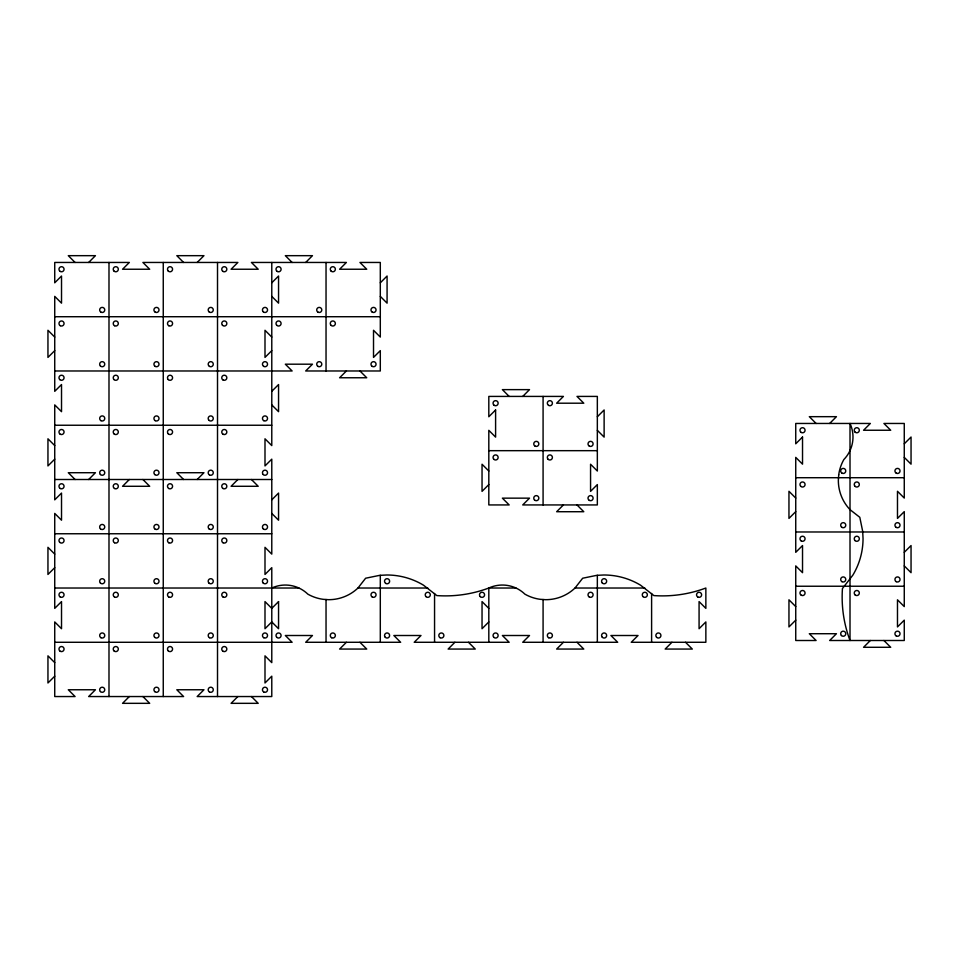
<?xml version="1.0" encoding="UTF-8"?>
<svg xmlns="http://www.w3.org/2000/svg" width="959" height="959" viewBox="0 0 959 959"><rect width="100%" height="100%" fill="white"/><g stroke="black" fill="none" stroke-linecap="round" stroke-linejoin="round"><path stroke-width="1.44" d="M271.781 588.023A32.366 32.366 0 0 1 307.875 594.172A42.364 42.364 0 0 0 323.159 599.315L328.541 599.687A42.364 42.364 0 0 0 357.971 588.023L365.619 578.229L379.656 575.352L386.813 574.992A71.038 71.038 0 0 1 423.47 585.17L436.836 595.587A123.831 123.831 0 0 0 488.814 588.023L515.954 588.023M488.814 642.278L488.814 588.023A32.366 32.366 0 0 1 524.921 594.172A42.364 42.364 0 0 0 540.205 599.315L545.587 599.687A42.364 42.364 0 0 0 575.016 588.023L582.664 578.229L596.702 575.352L603.858 574.992A71.038 71.038 0 0 1 640.516 585.17L653.882 595.587A123.831 123.831 0 0 0 705.86 588.023L705.86 608.366L699.075 601.593L699.075 628.72L705.86 621.935L705.86 642.278L631.25 642.278L638.035 635.505L610.907 635.505L617.692 642.278L522.727 642.278L529.512 635.505L502.384 635.505L509.169 642.278L414.216 642.278L420.989 635.505L393.861 635.505L400.646 642.278L305.693 642.278L312.466 635.505L285.338 635.505L292.123 642.278L54.735 642.278M88.648 262.454L95.432 255.669L68.293 255.669L75.078 262.454M54.735 350.634L47.95 357.407L47.95 330.28L54.735 337.065M197.17 262.454L203.955 255.669L176.816 255.669L183.601 262.454M54.735 459.157L47.95 465.93L47.95 438.802L54.735 445.587M271.781 282.809L278.554 276.024L278.554 303.152L271.781 296.367M88.648 479.5L95.432 472.715L68.293 472.715L75.078 479.5M305.693 262.454L312.466 255.669L285.338 255.669L292.123 262.454M129.345 479.5L122.56 486.285L149.688 486.285L142.903 479.5M54.735 567.668L47.95 574.453L47.95 547.325L54.735 554.11M271.781 350.634L264.996 357.407L264.996 330.28L271.781 337.065M271.781 391.332L278.554 384.547L278.554 411.675L271.781 404.89M380.303 282.809L387.076 276.024L387.076 303.152L380.303 296.367M197.17 479.5L203.955 472.715L176.816 472.715L183.601 479.5M237.868 479.5L231.083 486.285L258.211 486.285L251.426 479.5M346.391 370.977L339.606 377.762L366.734 377.762L359.949 370.977M54.735 676.191L47.95 682.976L47.95 655.848L54.735 662.633M271.781 499.843L278.554 493.07L278.554 520.198L271.781 513.413M129.345 696.546L122.56 703.331L149.688 703.331L142.903 696.546M522.727 396.415L529.512 389.63L502.384 389.63L509.169 396.415M237.868 696.546L231.083 703.331L258.211 703.331L251.426 696.546M488.814 484.583L482.041 491.368L482.041 464.24L488.814 471.025M346.391 642.278L339.606 649.063L366.734 649.063L359.949 642.278M597.337 416.757L604.122 409.972L604.122 437.112L597.337 430.327M563.424 504.937L556.652 511.722L583.779 511.722L576.994 504.937M454.902 642.278L448.129 649.063L475.256 649.063L468.471 642.278M488.814 621.935L482.041 628.72L482.041 601.593L488.814 608.366M563.424 642.278L556.652 649.063L583.779 649.063L576.994 642.278M829.655 423.458L836.44 416.674L809.312 416.674L816.097 423.458M795.742 511.627L788.957 518.411L788.957 491.284L795.742 498.069M671.947 642.278L665.162 649.063L692.302 649.063L685.517 642.278M904.265 443.801L911.05 437.028L911.05 464.156L904.265 457.371M795.742 620.149L788.957 626.934L788.957 599.807L795.742 606.591M904.265 552.324L911.05 545.551L911.05 572.679L904.265 565.894M870.352 640.504L863.568 647.289L890.707 647.289L883.922 640.504M54.735 316.722L380.303 316.722M54.735 370.977L292.123 370.977L285.338 364.192L312.466 364.192L305.693 370.977L380.303 370.977L380.303 350.634L373.519 357.407L373.519 330.28L380.303 337.065L380.303 262.454L359.949 262.454L366.734 269.239L339.606 269.239L346.391 262.454L251.426 262.454L258.211 269.239L231.083 269.239L237.868 262.454L142.903 262.454L149.688 269.239L122.56 269.239L129.345 262.454L54.735 262.454L54.735 282.809L61.52 276.024L61.52 303.152L54.735 296.367L54.735 391.332L61.52 384.547L61.52 411.675L54.735 404.89L54.735 499.843L61.52 493.07L61.52 520.198L54.735 513.413L54.735 608.366L61.52 601.593L61.52 628.72L54.735 621.935L54.735 696.546L75.078 696.546L68.293 689.761L95.432 689.761L88.648 696.546L183.601 696.546L176.816 689.761L203.955 689.761L197.17 696.546L271.781 696.546L271.781 676.191L264.996 682.976L264.996 655.848L271.781 662.633L271.781 567.668L264.996 574.453L264.996 547.325L271.781 554.11L271.781 459.157L264.996 465.93L264.996 438.802L271.781 445.587L271.781 262.454M54.735 425.245L271.781 425.245M488.814 450.67L597.337 450.67M795.742 477.714L904.265 477.714M54.735 479.5L271.781 479.5M795.742 531.981L904.265 531.981M54.735 533.755L271.781 533.755M795.742 586.237L904.265 586.237M54.735 588.023L298.908 588.023M357.971 588.023L427.798 588.023M575.016 588.023L644.844 588.023M651.605 593.501L651.605 642.278M597.337 575.316L597.337 642.278M543.082 396.415L543.082 504.937M543.082 599.519L543.082 642.278M434.559 593.501L434.559 642.278M380.303 575.316L380.303 642.278M326.036 262.454L326.036 370.977M326.036 599.519L326.036 642.278M217.513 262.454L217.513 696.546M163.258 262.454L163.258 696.546M108.99 262.454L108.99 696.546M838.717 474.837L838.346 480.231A42.364 42.364 0 0 0 850.01 509.649L859.803 517.309L862.68 531.334L863.04 538.502A71.038 71.038 0 0 1 852.851 575.148L842.446 588.526A123.831 123.831 0 0 0 850.01 640.504L850.01 423.458A32.366 32.366 0 0 1 843.848 459.553A42.364 42.364 0 0 0 838.717 474.837M278.554 601.593L271.781 608.366L264.996 601.593L264.996 628.72L271.781 621.935L278.554 628.72L278.554 601.593M495.599 409.972L488.814 416.757L488.814 396.415L563.424 396.415L556.652 403.2L583.779 403.2L576.994 396.415L597.337 396.415L597.337 471.025L590.564 464.24L590.564 491.368L597.337 484.583L597.337 504.937L522.727 504.937L529.512 498.153L502.384 498.153L509.169 504.937L488.814 504.937L488.814 430.327L495.599 437.112L495.599 409.972M802.527 437.028L795.742 443.801L795.742 423.458L870.352 423.458L863.568 430.243L890.707 430.243L883.922 423.458L904.265 423.458L904.265 498.069L897.48 491.284L897.48 518.411L904.265 511.627L904.265 606.591L897.48 599.807L897.48 626.934L904.265 620.149L904.265 640.504L829.655 640.504L836.44 633.719L809.312 633.719L816.097 640.504L795.742 640.504L795.742 565.894L802.527 572.679L802.527 545.551L795.742 552.324L795.742 457.371L802.527 464.156L802.527 437.028M589.282 446.091A2.541 2.541 0 0 0 593.106 443.897A2.541 2.541 0 0 0 589.282 441.691A2.541 2.541 0 0 0 589.282 446.091M548.596 405.393A2.541 2.541 0 0 0 552.408 403.2A2.541 2.541 0 0 0 548.596 400.994A2.541 2.541 0 0 0 548.596 405.393M493.801 459.253A2.541 2.541 0 0 0 498.057 458.114A2.541 2.541 0 0 0 494.94 454.998A2.541 2.541 0 0 0 493.801 459.253M534.499 499.951A2.541 2.541 0 0 0 538.754 498.812A2.541 2.541 0 0 0 535.637 495.695A2.541 2.541 0 0 0 534.499 499.951M493.801 404.998A2.541 2.541 0 0 0 498.057 403.859A2.541 2.541 0 0 0 494.94 400.742A2.541 2.541 0 0 0 493.801 404.998M535.026 446.091A2.541 2.541 0 0 0 538.838 443.897A2.541 2.541 0 0 0 535.026 441.691A2.541 2.541 0 0 0 535.026 446.091M589.282 500.358A2.541 2.541 0 0 0 593.106 498.153A2.541 2.541 0 0 0 589.282 495.947A2.541 2.541 0 0 0 589.282 500.358M548.068 459.253A2.541 2.541 0 0 0 552.324 458.114A2.541 2.541 0 0 0 549.207 454.998A2.541 2.541 0 0 0 548.068 459.253M331.55 637.699A2.541 2.541 0 0 0 335.362 635.505A2.541 2.541 0 0 0 331.55 633.3A2.541 2.541 0 0 0 331.55 637.699M276.755 637.303A2.541 2.541 0 0 0 281.011 636.153A2.541 2.541 0 0 0 277.906 633.048A2.541 2.541 0 0 0 276.755 637.303M440.073 637.699A2.541 2.541 0 0 0 443.885 635.505A2.541 2.541 0 0 0 440.073 633.3A2.541 2.541 0 0 0 440.073 637.699M425.976 596.606A2.541 2.541 0 0 0 430.231 595.467A2.541 2.541 0 0 0 427.115 592.35A2.541 2.541 0 0 0 425.976 596.606M385.278 637.303A2.541 2.541 0 0 0 389.534 636.153A2.541 2.541 0 0 0 386.417 633.048A2.541 2.541 0 0 0 385.278 637.303M385.806 583.444A2.541 2.541 0 0 0 389.63 581.238A2.541 2.541 0 0 0 385.806 579.032A2.541 2.541 0 0 0 385.806 583.444M480.243 596.606A2.541 2.541 0 0 0 484.499 595.467A2.541 2.541 0 0 0 481.382 592.35A2.541 2.541 0 0 0 480.243 596.606M372.248 597.001A2.541 2.541 0 0 0 376.06 594.808A2.541 2.541 0 0 0 372.248 592.602A2.541 2.541 0 0 0 372.248 597.001M548.596 637.699A2.541 2.541 0 0 0 552.408 635.505A2.541 2.541 0 0 0 548.596 633.3A2.541 2.541 0 0 0 548.596 637.699M493.801 637.303A2.541 2.541 0 0 0 498.057 636.153A2.541 2.541 0 0 0 494.94 633.048A2.541 2.541 0 0 0 493.801 637.303M656.591 637.303A2.541 2.541 0 0 0 660.847 636.153A2.541 2.541 0 0 0 657.73 633.048A2.541 2.541 0 0 0 656.591 637.303M643.021 596.606A2.541 2.541 0 0 0 647.277 595.467A2.541 2.541 0 0 0 644.16 592.35A2.541 2.541 0 0 0 643.021 596.606M602.324 637.303A2.541 2.541 0 0 0 606.579 636.153A2.541 2.541 0 0 0 603.463 633.048A2.541 2.541 0 0 0 602.324 637.303M602.324 583.036A2.541 2.541 0 0 0 606.579 581.897A2.541 2.541 0 0 0 603.463 578.78A2.541 2.541 0 0 0 602.324 583.036M697.804 597.001A2.541 2.541 0 0 0 701.628 594.808A2.541 2.541 0 0 0 697.804 592.602A2.541 2.541 0 0 0 697.804 597.001M589.282 597.001A2.541 2.541 0 0 0 593.106 594.808A2.541 2.541 0 0 0 589.282 592.602A2.541 2.541 0 0 0 589.282 597.001M801.256 595.227A2.541 2.541 0 0 0 805.069 593.022A2.541 2.541 0 0 0 801.256 590.816A2.541 2.541 0 0 0 801.256 595.227M841.427 635.517A2.541 2.541 0 0 0 845.682 634.379A2.541 2.541 0 0 0 842.565 631.262A2.541 2.541 0 0 0 841.427 635.517M896.209 635.925A2.541 2.541 0 0 0 900.033 633.719A2.541 2.541 0 0 0 896.209 631.513A2.541 2.541 0 0 0 896.209 635.925M854.996 594.82A2.541 2.541 0 0 0 859.24 593.681A2.541 2.541 0 0 0 856.135 590.564A2.541 2.541 0 0 0 854.996 594.82M854.996 540.564A2.541 2.541 0 0 0 859.24 539.426A2.541 2.541 0 0 0 856.135 536.309A2.541 2.541 0 0 0 854.996 540.564M896.209 581.657A2.541 2.541 0 0 0 900.033 579.464A2.541 2.541 0 0 0 896.209 577.258A2.541 2.541 0 0 0 896.209 581.657M841.954 581.657A2.541 2.541 0 0 0 845.766 579.464A2.541 2.541 0 0 0 841.954 577.258A2.541 2.541 0 0 0 841.954 581.657M801.256 540.96A2.541 2.541 0 0 0 805.069 538.766A2.541 2.541 0 0 0 801.256 536.561A2.541 2.541 0 0 0 801.256 540.96M800.729 486.297A2.541 2.541 0 0 0 804.985 485.158A2.541 2.541 0 0 0 801.868 482.041A2.541 2.541 0 0 0 800.729 486.297M841.954 527.402A2.541 2.541 0 0 0 845.766 525.196A2.541 2.541 0 0 0 841.954 522.991A2.541 2.541 0 0 0 841.954 527.402M854.996 432.041A2.541 2.541 0 0 0 859.24 430.903A2.541 2.541 0 0 0 856.135 427.786A2.541 2.541 0 0 0 854.996 432.041M896.209 473.135A2.541 2.541 0 0 0 900.033 470.941A2.541 2.541 0 0 0 896.209 468.735A2.541 2.541 0 0 0 896.209 473.135M854.996 486.297A2.541 2.541 0 0 0 859.24 485.158A2.541 2.541 0 0 0 856.135 482.041A2.541 2.541 0 0 0 854.996 486.297M895.682 526.994A2.541 2.541 0 0 0 899.938 525.856A2.541 2.541 0 0 0 896.821 522.739A2.541 2.541 0 0 0 895.682 526.994M841.954 473.135A2.541 2.541 0 0 0 845.766 470.941A2.541 2.541 0 0 0 841.954 468.735A2.541 2.541 0 0 0 841.954 473.135M801.256 432.449A2.541 2.541 0 0 0 805.069 430.243A2.541 2.541 0 0 0 801.256 428.038A2.541 2.541 0 0 0 801.256 432.449M154.675 637.303A2.541 2.541 0 0 0 158.93 636.153A2.541 2.541 0 0 0 155.814 633.048A2.541 2.541 0 0 0 154.675 637.303M114.505 597.001A2.541 2.541 0 0 0 118.317 594.808A2.541 2.541 0 0 0 114.505 592.602A2.541 2.541 0 0 0 114.505 597.001M168.76 542.746A2.541 2.541 0 0 0 172.584 540.54A2.541 2.541 0 0 0 168.76 538.347A2.541 2.541 0 0 0 168.76 542.746M208.93 583.036A2.541 2.541 0 0 0 213.186 581.897A2.541 2.541 0 0 0 210.069 578.78A2.541 2.541 0 0 0 208.93 583.036M154.675 528.781A2.541 2.541 0 0 0 158.93 527.642A2.541 2.541 0 0 0 155.814 524.525A2.541 2.541 0 0 0 154.675 528.781M114.505 488.491A2.541 2.541 0 0 0 118.317 486.285A2.541 2.541 0 0 0 114.505 484.079A2.541 2.541 0 0 0 114.505 488.491M59.722 542.338A2.541 2.541 0 0 0 63.977 541.2A2.541 2.541 0 0 0 60.861 538.083A2.541 2.541 0 0 0 59.722 542.338M100.407 583.036A2.541 2.541 0 0 0 104.663 581.897A2.541 2.541 0 0 0 101.558 578.78A2.541 2.541 0 0 0 100.407 583.036M60.249 488.491A2.541 2.541 0 0 0 64.061 486.285A2.541 2.541 0 0 0 60.249 484.079A2.541 2.541 0 0 0 60.249 488.491M100.407 528.781A2.541 2.541 0 0 0 104.663 527.642A2.541 2.541 0 0 0 101.558 524.525A2.541 2.541 0 0 0 100.407 528.781M114.505 542.746A2.541 2.541 0 0 0 118.317 540.54A2.541 2.541 0 0 0 114.505 538.347A2.541 2.541 0 0 0 114.505 542.746M155.202 583.444A2.541 2.541 0 0 0 159.014 581.238A2.541 2.541 0 0 0 155.202 579.032A2.541 2.541 0 0 0 155.202 583.444M168.76 488.491A2.541 2.541 0 0 0 172.584 486.285A2.541 2.541 0 0 0 168.76 484.079A2.541 2.541 0 0 0 168.76 488.491M208.93 528.781A2.541 2.541 0 0 0 213.186 527.642A2.541 2.541 0 0 0 210.069 524.525A2.541 2.541 0 0 0 208.93 528.781M223.027 488.491A2.541 2.541 0 0 0 226.839 486.285A2.541 2.541 0 0 0 223.027 484.079A2.541 2.541 0 0 0 223.027 488.491M263.198 528.781A2.541 2.541 0 0 0 267.453 527.642A2.541 2.541 0 0 0 264.336 524.525A2.541 2.541 0 0 0 263.198 528.781M223.027 542.746A2.541 2.541 0 0 0 226.839 540.54A2.541 2.541 0 0 0 223.027 538.347A2.541 2.541 0 0 0 223.027 542.746M263.198 583.036A2.541 2.541 0 0 0 267.453 581.897A2.541 2.541 0 0 0 264.336 578.78A2.541 2.541 0 0 0 263.198 583.036M263.725 637.699A2.541 2.541 0 0 0 267.537 635.505A2.541 2.541 0 0 0 263.725 633.3A2.541 2.541 0 0 0 263.725 637.699M223.027 597.001A2.541 2.541 0 0 0 226.839 594.808A2.541 2.541 0 0 0 223.027 592.602A2.541 2.541 0 0 0 223.027 597.001M209.458 637.699A2.541 2.541 0 0 0 213.282 635.505A2.541 2.541 0 0 0 209.458 633.3A2.541 2.541 0 0 0 209.458 637.699M168.76 597.001A2.541 2.541 0 0 0 172.584 594.808A2.541 2.541 0 0 0 168.76 592.602A2.541 2.541 0 0 0 168.76 597.001M263.725 691.966A2.541 2.541 0 0 0 267.537 689.761A2.541 2.541 0 0 0 263.725 687.555A2.541 2.541 0 0 0 263.725 691.966M223.027 651.269A2.541 2.541 0 0 0 226.839 649.063A2.541 2.541 0 0 0 223.027 646.857A2.541 2.541 0 0 0 223.027 651.269M168.233 650.861A2.541 2.541 0 0 0 172.488 649.722A2.541 2.541 0 0 0 169.383 646.606A2.541 2.541 0 0 0 168.233 650.861M209.458 691.966A2.541 2.541 0 0 0 213.282 689.761A2.541 2.541 0 0 0 209.458 687.555A2.541 2.541 0 0 0 209.458 691.966M100.935 637.699A2.541 2.541 0 0 0 104.759 635.505A2.541 2.541 0 0 0 100.935 633.3A2.541 2.541 0 0 0 100.935 637.699M60.249 597.001A2.541 2.541 0 0 0 64.061 594.808A2.541 2.541 0 0 0 60.249 592.602A2.541 2.541 0 0 0 60.249 597.001M154.675 691.559A2.541 2.541 0 0 0 158.93 690.42A2.541 2.541 0 0 0 155.814 687.303A2.541 2.541 0 0 0 154.675 691.559M113.977 650.861A2.541 2.541 0 0 0 118.233 649.722A2.541 2.541 0 0 0 115.116 646.606A2.541 2.541 0 0 0 113.977 650.861M100.407 691.559A2.541 2.541 0 0 0 104.663 690.42A2.541 2.541 0 0 0 101.558 687.303A2.541 2.541 0 0 0 100.407 691.559M59.722 650.861A2.541 2.541 0 0 0 63.977 649.722A2.541 2.541 0 0 0 60.861 646.606A2.541 2.541 0 0 0 59.722 650.861M372.248 312.143A2.541 2.541 0 0 0 376.06 309.937A2.541 2.541 0 0 0 372.248 307.731A2.541 2.541 0 0 0 372.248 312.143M331.023 271.037A2.541 2.541 0 0 0 335.278 269.899A2.541 2.541 0 0 0 332.162 266.782A2.541 2.541 0 0 0 331.023 271.037M276.755 325.293A2.541 2.541 0 0 0 281.011 324.154A2.541 2.541 0 0 0 277.906 321.037A2.541 2.541 0 0 0 276.755 325.293M317.98 366.398A2.541 2.541 0 0 0 321.792 364.192A2.541 2.541 0 0 0 317.98 361.999A2.541 2.541 0 0 0 317.98 366.398M277.283 271.445A2.541 2.541 0 0 0 281.107 269.239A2.541 2.541 0 0 0 277.283 267.034A2.541 2.541 0 0 0 277.283 271.445M317.98 312.143A2.541 2.541 0 0 0 321.792 309.937A2.541 2.541 0 0 0 317.98 307.731A2.541 2.541 0 0 0 317.98 312.143M372.248 366.398A2.541 2.541 0 0 0 376.06 364.192A2.541 2.541 0 0 0 372.248 361.999A2.541 2.541 0 0 0 372.248 366.398M331.023 325.293A2.541 2.541 0 0 0 335.278 324.154A2.541 2.541 0 0 0 332.162 321.037A2.541 2.541 0 0 0 331.023 325.293M155.202 420.653A2.541 2.541 0 0 0 159.014 418.46A2.541 2.541 0 0 0 155.202 416.254A2.541 2.541 0 0 0 155.202 420.653M113.977 379.56A2.541 2.541 0 0 0 118.233 378.421A2.541 2.541 0 0 0 115.116 375.305A2.541 2.541 0 0 0 113.977 379.56M168.76 325.7A2.541 2.541 0 0 0 172.584 323.495A2.541 2.541 0 0 0 168.76 321.301A2.541 2.541 0 0 0 168.76 325.7M209.458 366.398A2.541 2.541 0 0 0 213.282 364.192A2.541 2.541 0 0 0 209.458 361.999A2.541 2.541 0 0 0 209.458 366.398M155.202 312.143A2.541 2.541 0 0 0 159.014 309.937A2.541 2.541 0 0 0 155.202 307.731A2.541 2.541 0 0 0 155.202 312.143M113.977 271.037A2.541 2.541 0 0 0 118.233 269.899A2.541 2.541 0 0 0 115.116 266.782A2.541 2.541 0 0 0 113.977 271.037M60.249 325.7A2.541 2.541 0 0 0 64.061 323.495A2.541 2.541 0 0 0 60.249 321.301A2.541 2.541 0 0 0 60.249 325.7M100.407 365.99A2.541 2.541 0 0 0 104.663 364.852A2.541 2.541 0 0 0 101.558 361.735A2.541 2.541 0 0 0 100.407 365.99M60.249 271.445A2.541 2.541 0 0 0 64.061 269.239A2.541 2.541 0 0 0 60.249 267.034A2.541 2.541 0 0 0 60.249 271.445M100.935 312.143A2.541 2.541 0 0 0 104.759 309.937A2.541 2.541 0 0 0 100.935 307.731A2.541 2.541 0 0 0 100.935 312.143M114.505 325.7A2.541 2.541 0 0 0 118.317 323.495A2.541 2.541 0 0 0 114.505 321.301A2.541 2.541 0 0 0 114.505 325.7M155.202 366.398A2.541 2.541 0 0 0 159.014 364.192A2.541 2.541 0 0 0 155.202 361.999A2.541 2.541 0 0 0 155.202 366.398M168.233 271.037A2.541 2.541 0 0 0 172.488 269.899A2.541 2.541 0 0 0 169.383 266.782A2.541 2.541 0 0 0 168.233 271.037M208.93 311.735A2.541 2.541 0 0 0 213.186 310.596A2.541 2.541 0 0 0 210.069 307.479A2.541 2.541 0 0 0 208.93 311.735M223.027 271.445A2.541 2.541 0 0 0 226.839 269.239A2.541 2.541 0 0 0 223.027 267.034A2.541 2.541 0 0 0 223.027 271.445M263.198 311.735A2.541 2.541 0 0 0 267.453 310.596A2.541 2.541 0 0 0 264.336 307.479A2.541 2.541 0 0 0 263.198 311.735M222.5 325.293A2.541 2.541 0 0 0 226.756 324.154A2.541 2.541 0 0 0 223.639 321.037A2.541 2.541 0 0 0 222.5 325.293M263.725 366.398A2.541 2.541 0 0 0 267.537 364.192A2.541 2.541 0 0 0 263.725 361.999A2.541 2.541 0 0 0 263.725 366.398M263.725 420.653A2.541 2.541 0 0 0 267.537 418.46A2.541 2.541 0 0 0 263.725 416.254A2.541 2.541 0 0 0 263.725 420.653M223.027 379.968A2.541 2.541 0 0 0 226.839 377.762A2.541 2.541 0 0 0 223.027 375.556A2.541 2.541 0 0 0 223.027 379.968M208.93 420.258A2.541 2.541 0 0 0 213.186 419.119A2.541 2.541 0 0 0 210.069 416.002A2.541 2.541 0 0 0 208.93 420.258M168.233 379.56A2.541 2.541 0 0 0 172.488 378.421A2.541 2.541 0 0 0 169.383 375.305A2.541 2.541 0 0 0 168.233 379.56M263.198 474.513A2.541 2.541 0 0 0 267.453 473.374A2.541 2.541 0 0 0 264.336 470.258A2.541 2.541 0 0 0 263.198 474.513M223.027 434.223A2.541 2.541 0 0 0 226.839 432.018A2.541 2.541 0 0 0 223.027 429.824A2.541 2.541 0 0 0 223.027 434.223M168.233 433.816A2.541 2.541 0 0 0 172.488 432.677A2.541 2.541 0 0 0 169.383 429.56A2.541 2.541 0 0 0 168.233 433.816M209.458 474.921A2.541 2.541 0 0 0 213.282 472.715A2.541 2.541 0 0 0 209.458 470.509A2.541 2.541 0 0 0 209.458 474.921M100.935 420.653A2.541 2.541 0 0 0 104.759 418.46A2.541 2.541 0 0 0 100.935 416.254A2.541 2.541 0 0 0 100.935 420.653M59.722 379.56A2.541 2.541 0 0 0 63.977 378.421A2.541 2.541 0 0 0 60.861 375.305A2.541 2.541 0 0 0 59.722 379.56M154.675 474.513A2.541 2.541 0 0 0 158.93 473.374A2.541 2.541 0 0 0 155.814 470.258A2.541 2.541 0 0 0 154.675 474.513M113.977 433.816A2.541 2.541 0 0 0 118.233 432.677A2.541 2.541 0 0 0 115.116 429.56A2.541 2.541 0 0 0 113.977 433.816M100.407 474.513A2.541 2.541 0 0 0 104.663 473.374A2.541 2.541 0 0 0 101.558 470.258A2.541 2.541 0 0 0 100.407 474.513M59.722 433.816A2.541 2.541 0 0 0 63.977 432.677A2.541 2.541 0 0 0 60.861 429.56A2.541 2.541 0 0 0 59.722 433.816"/></g></svg>
